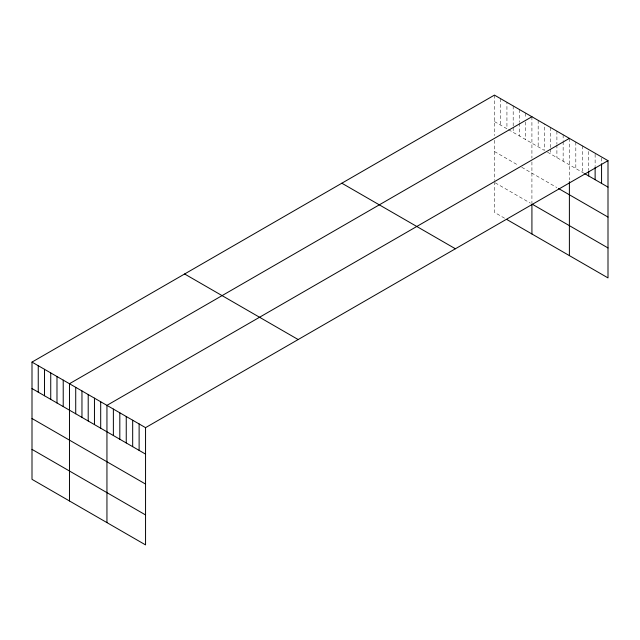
<?xml version="1.0" encoding="UTF-8"?>
<svg xmlns="http://www.w3.org/2000/svg" width="640" height="640" viewBox="0 0 640 640"><rect width="100%" height="100%" fill="white"/><g stroke="black" fill="none" stroke-linecap="round" stroke-linejoin="round"><path stroke-width="0.48" stroke-dasharray="3.2 2.4" d="M494.448 95.104L494.448 135.592M494.448 121.552L506.936 128.76L506.936 102.312M508.496 129.664L544.408 150.392L544.408 123.952M547.536 152.2L583.872 173.176M494.448 151.512L518.648 165.488M521.768 167.288L556.904 187.568M495.224 182.832L530.36 203.12M504.592 218.208L494.448 212.344L494.448 182.384M601.568 157.928L601.568 162.824M595.128 154.208L595.128 165.968M588.696 151.48L588.696 170.088M582.264 145.8L582.264 172.248M575.824 142.088L575.824 168.536M569.392 138.376L569.392 179.8M563.144 134.768L563.144 140.64M563.144 141.624L563.144 161.216M556.904 131.16L556.904 143.896M556.904 144.872L556.904 157.608M550.656 127.552L550.656 148.128M550.656 149.104L550.656 154M538.168 120.344L538.168 146.792M531.92 116.736L531.92 158.168M531.92 161.912L531.92 203.056M525.672 113.136L525.672 118.032M525.672 121.944L525.672 139.576M519.432 109.528L519.432 122.256M519.432 123.24L519.432 135.976M513.184 105.92L513.184 126.488M513.184 127.472L513.184 132.368M500.696 98.712L500.696 125.152M494.448 140.28L494.448 180.456"/><path stroke-width="0.96" d="M608 160.664L145.552 427.656L145.552 544.896L32 479.336L32 362.096L494.448 95.104L608 160.664L608 277.904L506.936 219.56M531.92 116.736L69.472 383.728L69.472 500.976M569.392 138.376L106.944 405.36L106.944 522.608M584.672 173.64L608 187.112M558.464 188.472L608 217.072M608 247.944L531.92 204.016L531.92 233.984M341.84 183.208L455.392 248.768M184.608 273.984L298.16 339.544M32 362.096L145.552 427.656M32 388.544L145.552 454.104M32 418.504L145.552 484.064M32 449.376L145.552 514.936M601.568 163.8L601.568 183.392M595.128 166.944L595.128 179.68M588.696 171.064L588.696 175.96M569.392 181.672L569.392 255.616M139.12 423.936L139.12 450.384M132.68 420.224L132.68 446.672M126.248 416.512L126.248 442.952M119.816 412.792L119.816 439.24M113.376 409.08L113.376 435.528M100.696 401.76L100.696 428.208M94.456 398.152L94.456 424.6M88.208 394.544L88.208 420.992M81.96 390.944L81.96 417.384M75.72 387.336L75.72 413.784M63.224 380.12L63.224 406.568M56.984 376.52L56.984 402.968M50.736 372.912L50.736 399.36M44.488 369.304L44.488 395.752M38.248 365.704L38.248 392.144"/></g></svg>
